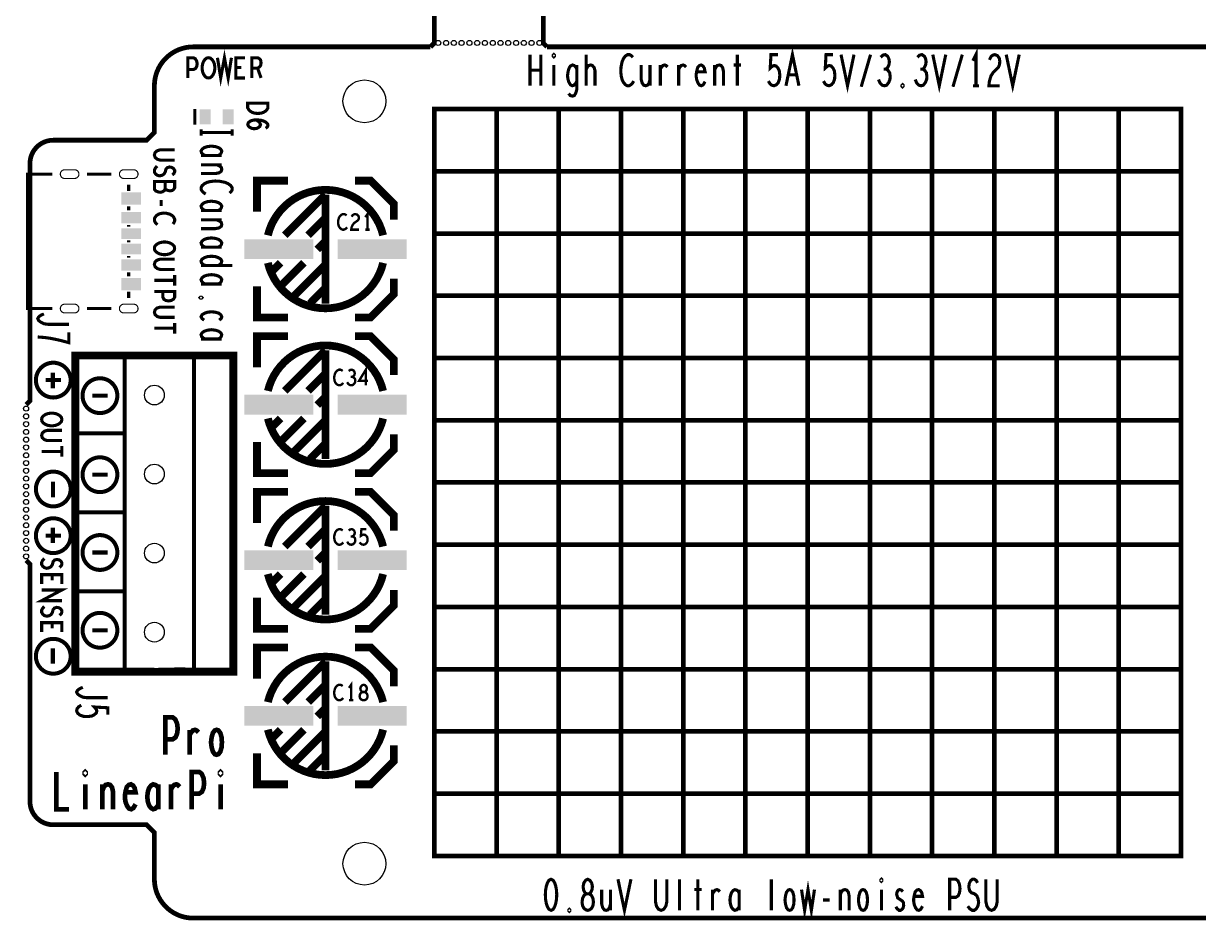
# Model space of a CAD drawing. Extents: x -8 to 132, y -59 to 56.
# Drawn here: x -8.4 to 67.1, y -59.2 to -1.5 of the extents above; entities that cross this region are included whole.
import ezdxf

# ---------------------------------------------------------------- set-up
doc = ezdxf.new("R2010")
doc.units = 0
doc.layers.get('0').update_dxf_attribs({"linetype": 'CONTINUOUS'})
for name, color, linetype in [('BOARD_ART', 7, 'CONTINUOUS'), ('LINEARPIPRO-1-4_DRL', 1, 'CONTINUOUS'), ('LINEARPIPRO_ROU', 4, 'CONTINUOUS'), ('PASTETOP_ART', 10, 'CONTINUOUS'), ('SILK_TOP_ART', 12, 'CONTINUOUS')]:
    doc.layers.add(name, color=color, linetype=linetype)

# ---------------------------------------------------------------- blocks, each defined once
blk = doc.blocks.new('RECTANGLE_54')
blk.add_solid([(0.635, 0.3683), (0.635, -0.3683), (-0.635, 0.3683), (-0.635, -0.3683)])
blk = doc.blocks.new('RECTANGLE_55')
blk.add_solid([(0.635, 0.3937), (0.635, -0.3937), (-0.635, 0.3937), (-0.635, -0.3937)])
blk = doc.blocks.new('RECTANGLE_56')
blk.add_solid([(0.635, 0.3429), (0.635, -0.3429), (-0.635, 0.3429), (-0.635, -0.3429)])
blk = doc.blocks.new('RECTANGLE_63')
blk.add_solid([(0.3556, 0.4826), (0.3556, -0.4826), (-0.3556, 0.4826), (-0.3556, -0.4826)])
blk = doc.blocks.new('RECTANGLE_59')
blk.add_solid([(2.2225, 0.635), (2.2225, -0.635), (-2.2225, 0.635), (-2.2225, -0.635)])
blk = doc.blocks.new('ROUND_3')
blk.add_circle((0, 0), 0.165)
blk = doc.blocks.new('ROUND_78')
blk.add_circle((0, 0), 0.635)
blk = doc.blocks.new('ROUND_8')
blk.add_circle((0, 0), 1.375)

msp = doc.modelspace()

# ---------------------------------------------------------------- linework, layer by layer
at = {"layer": 'BOARD_ART', "const_width": 0.3048}
for points in [[(25.25, -3), (25, -2.75), (25, -0.25), (25.25, 0)], [(18, -0.25), (18, -2.75), (17.75, -3)], [(17.75, -3), (2.5, -3)], [(106.75, -3), (25.25, -3)], [(0, -5.5), (0, -8.5), (-0.5, -9), (-6.5, -9)], [(-8, -10.5), (-8, -25.75), (-8.25, -26)], [(-8.25, -36), (-8, -36.25), (-8, -51.5)], [(-6.5, -53), (-0.5, -53), (0, -53.5), (0, -56.5)], [(2.5, -59), (129.5, -59)]]:
    msp.add_lwpolyline(points, dxfattribs=at)
for points in [[(2.5, -3, 0.4142136), (0, -5.5)], [(-6.5, -9, 0.4142136), (-8, -10.5)], [(-8, -51.5, 0.4142136), (-6.5, -53)], [(0, -56.5, 0.4142136), (2.5, -59)]]:
    msp.add_lwpolyline(points, format="xyb", dxfattribs=at)
at = {"layer": 'LINEARPIPRO_ROU', "const_width": 0.075}
for points in [[(-5.7674, -10.9002, 1), (-5.7674, -11.46)], [(-5.1324, -11.46, 1), (-5.1324, -10.9002)], [(-1.9674, -10.9002, 1), (-1.9674, -11.46)], [(-1.3324, -11.46, 1), (-1.3324, -10.9002)], [(-5.7674, -19.5402, 1), (-5.7674, -20.1)], [(-5.1324, -20.1, 1), (-5.1324, -19.5402)], [(-1.9674, -19.5402, 1), (-1.9674, -20.1)], [(-1.3324, -20.1, 1), (-1.3324, -19.5402)]]:
    msp.add_lwpolyline(points, format="xyb", dxfattribs=at)
for points in [[(-5.1324, -10.9002), (-5.7674, -10.9002)], [(-1.3324, -10.9002), (-1.9674, -10.9002)], [(-5.7674, -11.46), (-5.1324, -11.46)], [(-1.9674, -11.46), (-1.3324, -11.46)], [(-5.1324, -19.5402), (-5.7674, -19.5402)], [(-1.3324, -19.5402), (-1.9674, -19.5402)], [(-5.7674, -20.1), (-5.1324, -20.1)], [(-1.9674, -20.1), (-1.3324, -20.1)]]:
    msp.add_lwpolyline(points, dxfattribs=at)
at = {"layer": 'SILK_TOP_ART'}
for points, const_width in [([(40.6033, -5.5), (41.02, -3.5), (41.4367, -5.5)], 0.2), ([(2.15, -5), (2.15, -3.7), (2.51, -3.7), (2.63, -3.765), (2.72, -3.9167), (2.75, -4.09), (2.72, -4.2633), (2.645, -4.3933), (2.51, -4.4584), (2.15, -4.4584)], 0.2), ([(3.477, -5), (3.357, -4.9783), (3.252, -4.8917), (3.162, -4.7617), (3.102, -4.61), (3.072, -4.4367), (3.072, -4.2633), (3.102, -4.09), (3.162, -3.9383), (3.252, -3.8083), (3.357, -3.7217), (3.477, -3.7), (3.597, -3.7217), (3.702, -3.8083), (3.792, -3.9383), (3.852, -4.09), (3.882, -4.2633), (3.882, -4.4367), (3.852, -4.61), (3.792, -4.7617), (3.702, -4.8917), (3.597, -4.9783), (3.477, -5)], 0.2), ([(4.054, -3.7), (4.264, -5), (4.504, -3.7), (4.744, -5), (4.954, -3.7)], 0.2), ([(5.831, -5), (5.231, -5), (5.231, -3.7), (5.831, -3.7)], 0.2), ([(6.258, -5), (6.258, -3.7), (6.633, -3.7), (6.753, -3.765), (6.828, -3.8517), (6.858, -4.025), (6.828, -4.1983), (6.738, -4.3067), (6.633, -4.3717), (6.258, -4.3717)], 0.2), ([(24.15, -5.5), (24.15, -3.5)], 0.2), ([(24.85, -3.5), (24.85, -5.5)], 0.2), ([(25.68, -3.6334), (25.6467, -3.6), (25.6467, -3.5333), (25.68, -3.5), (25.7133, -3.5333), (25.7133, -3.6), (25.68, -3.6334)], 0.2), ([(27.7567, -5.5), (27.7567, -3.5)], 0.2), ([(30.7667, -3.6667), (30.6667, -3.5667), (30.55, -3.5), (30.4167, -3.5), (30.2666, -3.6), (30.15, -3.7667), (30.0667, -3.9667), (30, -4.3), (29.9833, -4.6), (30.0167, -4.9), (30.0667, -5.1), (30.1667, -5.3), (30.2833, -5.4333), (30.4, -5.5), (30.5167, -5.5), (30.6333, -5.4333), (30.7333, -5.3334), (30.8167, -5.2001)], 0.2), ([(37.48, -3.5), (37.48, -5.5)], 0.2), ([(39.4733, -5.2001), (39.5733, -5.3667), (39.69, -5.4667), (39.84, -5.5), (39.99, -5.4333), (40.1067, -5.3), (40.19, -5.0667), (40.2067, -4.8), (40.1733, -4.5334), (40.09, -4.3667), (39.9733, -4.2334), (39.8567, -4.2), (39.74, -4.2334), (39.59, -4.3667), (39.64, -3.5), (40.09, -3.5)], 0.2), ([(43.0133, -5.2001), (43.1133, -5.3667), (43.23, -5.4667), (43.38, -5.5), (43.53, -5.4333), (43.6467, -5.3), (43.73, -5.0667), (43.7467, -4.8), (43.7133, -4.5334), (43.63, -4.3667), (43.5133, -4.2334), (43.3967, -4.2), (43.28, -4.2334), (43.13, -4.3667), (43.18, -3.5), (43.63, -3.5)], 0.2), ([(44.1433, -3.5), (44.56, -5.5), (44.9767, -3.5)], 0.2), ([(45.44, -5.5667), (46.04, -3.5)], 0.2), ([(47.0367, -4.4333), (47.1367, -4.3333), (47.22, -4.1667), (47.2533, -3.9667), (47.22, -3.7667), (47.1367, -3.6), (46.9867, -3.5), (46.8367, -3.5333), (46.6867, -3.6667)], 0.2), ([(49.3967, -4.4333), (49.4967, -4.3333), (49.58, -4.1667), (49.6133, -3.9667), (49.58, -3.7667), (49.4967, -3.6), (49.3467, -3.5), (49.1967, -3.5333), (49.0467, -3.6667)], 0.2), ([(50.0433, -3.5), (50.46, -5.5), (50.8767, -3.5)], 0.2), ([(51.34, -5.5667), (51.94, -3.5)], 0.2), ([(52.82, -5.5), (52.82, -3.5), (52.62, -3.9)], 0.2), ([(53.6833, -3.8333), (53.7833, -3.6334), (53.9, -3.5333), (54.0333, -3.5), (54.2, -3.5667), (54.3167, -3.7333), (54.35, -3.9333), (54.3333, -4.1334), (54.2667, -4.3), (53.9333, -4.6333), (53.7833, -4.8667), (53.6833, -5.2001), (53.65, -5.5), (54.35, -5.5)], 0.2), ([(54.7633, -3.5), (55.18, -5.5), (55.5967, -3.5)], 0.2), ([(5.591, -4.3283), (5.231, -4.3283)], 0.2), ([(6.633, -4.3717), (6.858, -5)], 0.2), ([(24.85, -4.5), (24.15, -4.5)], 0.2), ([(25.68, -4.1667), (25.68, -5.5)], 0.2), ([(27.16, -4.4333), (27.0933, -4.3), (26.9933, -4.2), (26.8767, -4.1667), (26.7433, -4.2334), (26.66, -4.3667), (26.5933, -4.6), (26.56, -4.8334), (26.5767, -5.0334), (26.6433, -5.2667), (26.7433, -5.4333), (26.8767, -5.5), (26.9767, -5.4667), (27.0933, -5.3334), (27.16, -5.2001)], 0.2), ([(26.6267, -6), (26.7433, -6.1333), (26.8767, -6.1666), (26.9933, -6.1333), (27.0933, -5.9667), (27.16, -5.7333), (27.16, -4.1667)], 0.2), ([(27.7567, -4.4666), (27.84, -4.3), (27.9233, -4.2), (28.0567, -4.1667), (28.1567, -4.2), (28.2733, -4.3333), (28.3233, -4.5334), (28.3233, -5.5)], 0.2), ([(31.2967, -4.1667), (31.2967, -5.1), (31.3633, -5.3334), (31.4633, -5.4667), (31.58, -5.5), (31.6967, -5.4667), (31.7967, -5.3334), (31.8633, -5.1)], 0.2), ([(31.8633, -5.5), (31.8633, -4.1667)], 0.2), ([(32.5267, -4.4333), (32.61, -4.3), (32.6933, -4.2), (32.81, -4.1667), (32.8933, -4.2), (32.9933, -4.3)], 0.2), ([(32.5267, -5.5), (32.5267, -4.1667)], 0.2), ([(33.7067, -4.4333), (33.79, -4.3), (33.8733, -4.2), (33.99, -4.1667), (34.0733, -4.2), (34.1733, -4.3)], 0.2), ([(33.7067, -5.5), (33.7067, -4.1667)], 0.2), ([(34.87, -4.6), (35.4033, -4.6), (35.3533, -4.3667), (35.27, -4.2334), (35.1533, -4.1667), (35.0367, -4.2), (34.9367, -4.3), (34.87, -4.5334), (34.8367, -4.7334), (34.8367, -4.9333), (34.87, -5.1334), (34.9533, -5.3334), (35.0533, -5.4667), (35.17, -5.5), (35.2867, -5.4333), (35.4033, -5.2334)], 0.2), ([(36.0167, -4.5), (36.0833, -4.3333), (36.1833, -4.2), (36.3167, -4.1667), (36.4333, -4.2), (36.5333, -4.3333), (36.5833, -4.5667), (36.5833, -5.5)], 0.2), ([(36.0167, -5.5), (36.0167, -4.1667)], 0.2), ([(37.2467, -4.1667), (37.7133, -4.1667)], 0.2), ([(46.5533, -5.1), (46.6533, -5.3334), (46.7866, -5.4667), (46.9367, -5.5), (47.07, -5.4667), (47.2033, -5.3), (47.2867, -5.1), (47.3033, -4.9), (47.27, -4.6667), (47.1533, -4.5), (47.0367, -4.4333), (46.8867, -4.4333)], 0.2), ([(48.9133, -5.1), (49.0133, -5.3334), (49.1466, -5.4667), (49.2967, -5.5), (49.43, -5.4667), (49.5633, -5.3), (49.6467, -5.1), (49.6633, -4.9), (49.63, -4.6667), (49.5133, -4.5), (49.3967, -4.4333), (49.2467, -4.4333)], 0.2), ([(41.2867, -4.8), (40.7533, -4.8)], 0.2), ([(48.1, -5.5667), (48.0667, -5.5333), (48.0667, -5.4667), (48.1, -5.4333), (48.1333, -5.4667), (48.1333, -5.5333), (48.1, -5.5667)], 0.2), ([(52.62, -5.5), (53.02, -5.5)], 0.2), ([(6, -6.62), (7.3, -6.62), (7.3, -6.92), (7.235, -7.04), (7.1483, -7.13), (7.0184, -7.205), (6.8666, -7.265), (6.65, -7.28), (6.4333, -7.265), (6.2816, -7.205), (6.1516, -7.13), (6.065, -7.04), (6, -6.92), (6, -6.62)], 0.2), ([(2.603, -8.008), (2.603, -6.992)], 0.2032), ([(18, -7), (66, -7), (66, -55), (18, -55), (18, -7)], 0.3), ([(22, -7), (22, -55)], 0.3), ([(26, -7), (26, -55)], 0.3), ([(30, -7), (30, -55)], 0.3), ([(34, -7), (34, -55)], 0.3), ([(38, -7), (38, -55)], 0.3), ([(42, -7), (42, -55)], 0.3), ([(46, -7), (46, -55)], 0.3), ([(50, -7), (50, -55)], 0.3), ([(54, -7), (54, -55)], 0.3), ([(58, -7), (58, -55)], 0.3), ([(62, -7), (62, -55)], 0.3), ([(3, -8.3), (3, -8.7)], 0.2), ([(5, -8.3), (5, -8.7)], 0.2), ([(6.5416, -7.692), (6.6933, -7.797), (6.78, -7.887), (6.8233, -8.007), (6.78, -8.112), (6.6933, -8.187), (6.5633, -8.247), (6.4117, -8.262), (6.2816, -8.247), (6.1516, -8.187), (6.0433, -8.097), (6, -7.992), (6.0433, -7.872), (6.1733, -7.767), (6.3683, -7.707), (6.585, -7.692), (6.8666, -7.722), (7.0184, -7.767), (7.17, -7.842), (7.2783, -7.947), (7.3, -8.052), (7.2567, -8.157), (7.1483, -8.232)], 0.2), ([(5, -8.5), (3, -8.5)], 0.2), ([(1.3, -9.62), (0.3683, -9.62), (0.1733, -9.68), (0.0433, -9.8), (0, -9.95), (0.0433, -10.1), (0.1733, -10.22), (0.3683, -10.28), (1.3, -10.28)], 0.2), ([(4.1, -9.98), (4.2333, -9.9133), (4.3, -9.8133), (4.3333, -9.6967), (4.2666, -9.58), (4.1333, -9.48), (3.9333, -9.4133), (3.6666, -9.38), (3.4, -9.4133), (3.2, -9.48), (3.0667, -9.58), (3, -9.6967), (3.0333, -9.8133), (3.1333, -9.9133), (3.2666, -9.98)], 0.2), ([(0.1733, -10.662), (0.065, -10.782), (0, -10.917), (0, -11.037), (0.065, -11.157), (0.1733, -11.247), (0.325, -11.292), (0.4766, -11.262), (0.6067, -11.187), (0.6933, -11.052), (0.7367, -10.872), (0.8233, -10.767), (0.975, -10.722), (1.1267, -10.752), (1.235, -10.827), (1.3, -10.932), (1.3, -11.037), (1.2567, -11.142), (1.1483, -11.232)], 0.2), ([(3, -9.98), (4.3333, -9.98)], 0.2), ([(3, -10.5767), (4.3333, -10.5767)], 0.2), ([(4, -10.5767), (4.1667, -10.6433), (4.3, -10.7433), (4.3333, -10.8767), (4.3, -10.9933), (4.1667, -11.0933), (3.9333, -11.1433), (3, -11.1433)], 0.2), ([(-6.5675, -11.18), (-8.15, -11.18), (-8.15, -19.82), (-6.5675, -19.82)], 0.2032), ([(-2.7675, -11.18), (-4.3325, -11.18)], 0.2032), ([(18, -11), (66, -11)], 0.3), ([(-1.65, -12.2548), (-1.65, -11.853)], 0.2032), ([(0.6933, -12.124), (0.7583, -12.184), (0.8666, -12.229), (1.0184, -12.259), (1.1483, -12.229), (1.235, -12.169), (1.3, -12.064), (1.3, -11.659), (0, -11.659), (0, -12.154), (0.0866, -12.259), (0.2167, -12.319), (0.3683, -12.349), (0.52, -12.319), (0.65, -12.229), (0.6933, -12.124), (0.6933, -11.659)], 0.2), ([(4.8333, -12.4067), (4.9333, -12.3067), (5, -12.19), (5, -12.0567), (4.9, -11.9066), (4.7333, -11.79), (4.5333, -11.7067), (4.2, -11.64), (3.9, -11.6233), (3.6, -11.6567), (3.4, -11.7067), (3.2, -11.8067), (3.0667, -11.9233), (3, -12.04), (3, -12.1567), (3.0667, -12.2733), (3.1666, -12.3733), (3.2999, -12.4567)], 0.2), ([(8.6, -11.6), (6.6, -11.6), (6.6, -13.6)], 0.5), ([(12.9, -11.6), (13.9, -11.6), (15.4, -13.1), (15.4, -14.1)], 0.5), ([(0.4333, -12.836), (0.4333, -13.226)], 0.2), ([(4.1, -13.52), (4.2333, -13.4533), (4.3, -13.3533), (4.3333, -13.2367), (4.2666, -13.12), (4.1333, -13.02), (3.9333, -12.9533), (3.6666, -12.92), (3.4, -12.9533), (3.2, -13.02), (3.0667, -13.12), (3, -13.2367), (3.0333, -13.3533), (3.1333, -13.4533), (3.2666, -13.52)], 0.2), ([(11, -12.5), (8.3849, -15.1151)], 0.5), ([(11, -19.5), (11, -12.5)], 0.5), ([(-1.65, -13.5102), (-1.65, -13.2452)], 0.2032), ([(1.1917, -14.388), (1.2567, -14.298), (1.3, -14.193), (1.3, -14.073), (1.235, -13.938), (1.1267, -13.833), (0.9967, -13.758), (0.78, -13.698), (0.585, -13.683), (0.39, -13.713), (0.26, -13.758), (0.13, -13.848), (0.0433, -13.953), (0, -14.058), (0, -14.163), (0.0433, -14.268), (0.1083, -14.358), (0.195, -14.433)], 0.2), ([(3, -13.52), (4.3333, -13.52)], 0.2), ([(13.7, -14.75), (13.7, -13.75), (13.56, -13.95)], 0.1524), ([(-1.65, -14.5556), (-1.65, -14.4498)], 0.2032), ([(3, -14.1167), (4.3333, -14.1167)], 0.2), ([(4, -14.1167), (4.1667, -14.1833), (4.3, -14.2833), (4.3333, -14.4167), (4.3, -14.5333), (4.1667, -14.6333), (3.9333, -14.6833), (3, -14.6833)], 0.2), ([(11, -14), (9.8849, -15.1151)], 0.5), ([(12.3567, -13.8333), (12.2867, -13.7833), (12.205, -13.75), (12.1117, -13.75), (12.0067, -13.8), (11.925, -13.8833), (11.8667, -13.9833), (11.82, -14.15), (11.8083, -14.3), (11.8317, -14.45), (11.8667, -14.55), (11.9367, -14.65), (12.0183, -14.7167), (12.1, -14.75), (12.1817, -14.75), (12.2633, -14.7167), (12.3333, -14.6667), (12.3917, -14.6)], 0.1524), ([(12.6783, -13.9167), (12.7483, -13.8167), (12.83, -13.7667), (12.9233, -13.75), (13.04, -13.7833), (13.1217, -13.8667), (13.145, -13.9667), (13.1333, -14.0667), (13.0867, -14.15), (12.8533, -14.3167), (12.7483, -14.4333), (12.6783, -14.6), (12.655, -14.75), (13.145, -14.75)], 0.1524), ([(13.56, -14.75), (13.84, -14.75)], 0.1524), ([(18, -15), (66, -15)], 0.3), ([(-1.65, -15.5556), (-1.65, -15.4444)], 0.2032), ([(0, -15.95), (0.0217, -15.83), (0.1083, -15.725), (0.2383, -15.635), (0.39, -15.575), (0.5633, -15.545), (0.7367, -15.545), (0.91, -15.575), (1.0617, -15.635), (1.1917, -15.725), (1.2783, -15.83), (1.3, -15.95), (1.2783, -16.07), (1.1917, -16.175), (1.0617, -16.265), (0.91, -16.325), (0.7367, -16.355), (0.5633, -16.355), (0.39, -16.325), (0.2383, -16.265), (0.1083, -16.175), (0.0217, -16.07), (0, -15.95)], 0.2), ([(4.1, -15.88), (4.2333, -15.8133), (4.3, -15.7133), (4.3333, -15.5967), (4.2666, -15.48), (4.1333, -15.38), (3.9333, -15.3133), (3.6666, -15.28), (3.4, -15.3133), (3.2, -15.38), (3.0667, -15.48), (3, -15.5967), (3.0333, -15.7133), (3.1333, -15.8133), (3.2666, -15.88)], 0.2), ([(3, -15.88), (4.3333, -15.88)], 0.2), ([(11, -15.5), (10.4724, -16.0276)], 0.5), ([(-1.65, -16.5502), (-1.65, -16.4444)], 0.2032), ([(1.3, -16.647), (0.3683, -16.647), (0.1733, -16.707), (0.0433, -16.827), (0, -16.977), (0.0433, -17.127), (0.1733, -17.247), (0.3683, -17.307), (1.3, -17.307)], 0.2), ([(3.2999, -17.06), (3.1333, -16.9933), (3.0333, -16.8933), (3, -16.7767), (3.0667, -16.6433), (3.2333, -16.5433), (3.4333, -16.4767), (3.6666, -16.46), (3.9, -16.4767), (4.1, -16.5433), (4.2666, -16.6433), (4.3333, -16.7767), (4.3, -16.8933), (4.2333, -16.9767), (4.1, -17.06)], 0.2), ([(5, -17.06), (3, -17.06)], 0.2), ([(8.1151, -16.8849), (7.6, -17.4)], 0.5), ([(9.6151, -16.8849), (8.2, -18.3)], 0.5), ([(11, -17), (9, -19)], 0.5), ([(-1.65, -17.7548), (-1.65, -17.4898)], 0.2032), ([(1.3, -18.004), (0, -18.004)], 0.2), ([(1.3, -17.659), (1.3, -18.349)], 0.2), ([(4.1, -18.24), (4.2333, -18.1733), (4.3, -18.0733), (4.3333, -17.9567), (4.2666, -17.84), (4.1333, -17.74), (3.9333, -17.6733), (3.6666, -17.64), (3.4, -17.6733), (3.2, -17.74), (3.0667, -17.84), (3, -17.9567), (3.0333, -18.0733), (3.1333, -18.1733), (3.2666, -18.24)], 0.2), ([(12.9, -20.4), (13.9, -20.4), (15.4, -18.9), (15.4, -17.9)], 0.5), ([(-1.65, -19.147), (-1.65, -18.7452)], 0.2032), ([(0, -18.731), (1.3, -18.731), (1.3, -19.091), (1.235, -19.211), (1.0833, -19.301), (0.91, -19.331), (0.7367, -19.301), (0.6067, -19.226), (0.5416, -19.091), (0.5416, -18.731)], 0.2), ([(3, -18.24), (4.3333, -18.24)], 0.2), ([(8.6, -20.4), (6.6, -20.4), (6.6, -18.4)], 0.5), ([(11, -18.5), (10, -19.5)], 0.5), ([(18, -19), (66, -19)], 0.3), ([(1.3, -19.728), (0.3683, -19.728), (0.1733, -19.788), (0.0433, -19.908), (0, -20.058), (0.0433, -20.208), (0.1733, -20.328), (0.3683, -20.388), (1.3, -20.388)], 0.2), ([(2.9333, -19.12), (2.9667, -19.0867), (3.0333, -19.0867), (3.0667, -19.12), (3.0333, -19.1533), (2.9667, -19.1533), (2.9333, -19.12)], 0.2), ([(-7.1, -20.1667), (-7.3, -20.25), (-7.4333, -20.35), (-7.5, -20.4667), (-7.4333, -20.6), (-7.3, -20.7), (-7.1, -20.8), (-6.8334, -20.8333), (-5.5, -20.8333)], 0.2), ([(-4.3325, -19.82), (-2.7675, -19.82)], 0.2032), ([(4.1667, -20.5667), (4.3, -20.45), (4.3333, -20.35), (4.2666, -20.2167), (4.1333, -20.1167), (3.9, -20.05), (3.6666, -20.0333), (3.4333, -20.05), (3.2333, -20.1167), (3.0667, -20.2167), (3, -20.35), (3.0667, -20.4667), (3.2, -20.5667)], 0.2), ([(1.3, -21.085), (0, -21.085)], 0.2), ([(1.3, -20.74), (1.3, -21.43)], 0.2), ([(4.1, -21.78), (4.2333, -21.7133), (4.3, -21.6133), (4.3333, -21.4967), (4.2666, -21.38), (4.1333, -21.28), (3.9333, -21.2133), (3.6666, -21.18), (3.4, -21.2133), (3.2, -21.28), (3.0667, -21.38), (3, -21.4967), (3.0333, -21.6133), (3.1333, -21.7133), (3.2666, -21.78)], 0.2), ([(-7.5, -21.6467), (-7.0667, -21.68), (-6.7, -21.73), (-6.3667, -21.7967), (-6, -21.88), (-5.5, -22.0133), (-5.5, -21.3467)], 0.2), ([(3, -21.78), (4.3333, -21.78)], 0.2), ([(8.6, -21.6), (6.6, -21.6), (6.6, -23.6)], 0.5), ([(12.9, -21.6), (13.9, -21.6), (15.4, -23.1), (15.4, -24.1)], 0.5), ([(0, -43.1199), (0, -43.16), (5.08, -43.16), (5.08, -22.84), (-5.08, -22.84), (-5.08, -43.16), (0, -43.16)], 0.508), ([(11, -22.5), (8.3849, -25.1151)], 0.5), ([(11, -29.5), (11, -22.5)], 0.5), ([(2, -43), (-1.905, -43.1199), (-1.905, -22.7999)], 0.2601), ([(2.54, -43.1199), (2.54, -22.7999)], 0.2601), ([(18, -23), (66, -23)], 0.3), ([(-6.5301, -24.95), (-6.5301, -23.95)], 0.2601), ([(11, -24), (9.8849, -25.1151)], 0.5), ([(12.1067, -23.8333), (12.0367, -23.7833), (11.955, -23.75), (11.8617, -23.75), (11.7567, -23.8), (11.675, -23.8833), (11.6167, -23.9833), (11.57, -24.15), (11.5583, -24.3), (11.5817, -24.45), (11.6167, -24.55), (11.6867, -24.65), (11.7683, -24.7167), (11.85, -24.75), (11.9317, -24.75), (12.0133, -24.7167), (12.0833, -24.6667), (12.1417, -24.6)], 0.1524), ([(12.3933, -24.55), (12.4633, -24.6667), (12.5567, -24.7333), (12.6617, -24.75), (12.755, -24.7333), (12.8483, -24.65), (12.9067, -24.55), (12.9183, -24.45), (12.895, -24.3334), (12.8133, -24.25), (12.7317, -24.2167), (12.6267, -24.2167)], 0.1524), ([(12.7317, -24.2167), (12.8017, -24.1667), (12.86, -24.0834), (12.8833, -23.9833), (12.86, -23.8833), (12.8017, -23.8), (12.6967, -23.75), (12.5917, -23.7667), (12.4867, -23.8333)], 0.1524), ([(13.59, -24.75), (13.59, -23.75), (13.1583, -24.4667), (13.7417, -24.4667)], 0.1524), ([(-7, -24.4199), (-6, -24.4199)], 0.2601), ([(-4, -25.4199), (-3, -25.4199)], 0.2601), ([(11, -25.5), (10.4724, -26.0276)], 0.5), ([(-7.25, -26.95), (-7.2283, -26.83), (-7.1417, -26.725), (-7.0117, -26.635), (-6.86, -26.575), (-6.6867, -26.545), (-6.5133, -26.545), (-6.34, -26.575), (-6.1883, -26.635), (-6.0583, -26.725), (-5.9717, -26.83), (-5.95, -26.95), (-5.9717, -27.07), (-6.0583, -27.175), (-6.1883, -27.265), (-6.34, -27.325), (-6.5133, -27.355), (-6.6867, -27.355), (-6.86, -27.325), (-7.0117, -27.265), (-7.1417, -27.175), (-7.2283, -27.07), (-7.25, -26.95)], 0.2), ([(8.1151, -26.8849), (7.6, -27.4)], 0.5), ([(9.6151, -26.8849), (8.2, -28.3)], 0.5), ([(11, -27), (9, -29)], 0.5), ([(18, -27), (66, -27)], 0.3), ([(-5.95, -27.647), (-6.8817, -27.647), (-7.0767, -27.707), (-7.2067, -27.827), (-7.25, -27.977), (-7.2067, -28.127), (-7.0767, -28.247), (-6.8817, -28.307), (-5.95, -28.307)], 0.2), ([(-5, -27.8397), (-2, -27.8397)], 0.2601), ([(12.9, -30.4), (13.9, -30.4), (15.4, -28.9), (15.4, -27.9)], 0.5), ([(-5.95, -28.659), (-5.95, -29.349)], 0.2), ([(8.6, -30.4), (6.6, -30.4), (6.6, -28.4)], 0.5), ([(11, -28.5), (10, -29.5)], 0.5), ([(-5.95, -29.004), (-7.25, -29.004)], 0.2), ([(-6.5199, -30.95), (-6.5199, -31.95)], 0.2601), ([(-4, -30.4999), (-3, -30.4999)], 0.2601), ([(18, -31), (66, -31)], 0.3), ([(8.6, -31.6), (6.6, -31.6), (6.6, -33.6)], 0.5), ([(12.9, -31.6), (13.9, -31.6), (15.4, -33.1), (15.4, -34.1)], 0.5), ([(11, -32.5), (8.3849, -35.1151)], 0.5), ([(11, -39.5), (11, -32.5)], 0.5), ([(-5, -32.9197), (-2, -32.9197)], 0.2601), ([(-6.5301, -34.9), (-6.5301, -33.9)], 0.2601), ([(11, -34), (9.8849, -35.1151)], 0.5), ([(12.1067, -34.0833), (12.0367, -34.0333), (11.955, -34), (11.8617, -34), (11.7567, -34.05), (11.675, -34.1333), (11.6167, -34.2333), (11.57, -34.4), (11.5583, -34.55), (11.5817, -34.7), (11.6167, -34.8), (11.6867, -34.9), (11.7683, -34.9667), (11.85, -35), (11.9317, -35), (12.0133, -34.9667), (12.0833, -34.9167), (12.1417, -34.85)], 0.1524), ([(12.7317, -34.4667), (12.8017, -34.4167), (12.86, -34.3334), (12.8833, -34.2333), (12.86, -34.1333), (12.8017, -34.05), (12.6967, -34), (12.5917, -34.0167), (12.4867, -34.0833)], 0.1524), ([(13.1933, -34.85), (13.2633, -34.9333), (13.345, -34.9833), (13.45, -35), (13.555, -34.9667), (13.6367, -34.9), (13.695, -34.7833), (13.7067, -34.65), (13.6833, -34.5167), (13.625, -34.4333), (13.5433, -34.3667), (13.4617, -34.35), (13.38, -34.3667), (13.275, -34.4333), (13.31, -34), (13.625, -34)], 0.1524), ([(-7, -34.4199), (-6, -34.4199)], 0.2601), ([(12.3933, -34.8), (12.4633, -34.9167), (12.5567, -34.9833), (12.6617, -35), (12.755, -34.9833), (12.8483, -34.9), (12.9067, -34.8), (12.9183, -34.7), (12.895, -34.5834), (12.8133, -34.5), (12.7317, -34.4667), (12.6267, -34.4667)], 0.1524), ([(-4, -35.4999), (-3, -35.4999)], 0.2601), ([(11, -35.5), (10.4724, -36.0276)], 0.5), ([(18, -35), (66, -35)], 0.3), ([(-7.0767, -35.885), (-7.185, -36.005), (-7.25, -36.14), (-7.25, -36.26), (-7.185, -36.38), (-7.0767, -36.47), (-6.925, -36.515), (-6.7734, -36.485), (-6.6433, -36.41), (-6.5567, -36.275), (-6.5133, -36.095), (-6.4267, -35.99), (-6.275, -35.945), (-6.1233, -35.975), (-6.015, -36.05), (-5.95, -36.155), (-5.95, -36.26), (-5.9933, -36.365), (-6.1017, -36.455)], 0.2), ([(-7.25, -37.527), (-7.25, -36.927), (-5.95, -36.927), (-5.95, -37.527)], 0.2), ([(-6.5783, -37.287), (-6.5783, -36.927)], 0.2), ([(8.1151, -36.8849), (7.6, -37.4)], 0.5), ([(9.6151, -36.8849), (8.2, -38.3)], 0.5), ([(11, -37), (9, -39)], 0.5), ([(12.9, -40.4), (13.9, -40.4), (15.4, -38.9), (15.4, -37.9)], 0.5), ([(-7.25, -37.909), (-5.95, -37.909), (-7.25, -38.599), (-5.95, -38.599)], 0.2), ([(-5, -37.9997), (-2, -37.9997)], 0.2601), ([(8.6, -40.4), (6.6, -40.4), (6.6, -38.4)], 0.5), ([(11, -38.5), (10, -39.5)], 0.5), ([(-7.0767, -38.966), (-7.185, -39.086), (-7.25, -39.221), (-7.25, -39.341), (-7.185, -39.461), (-7.0767, -39.551), (-6.925, -39.596), (-6.7734, -39.566), (-6.6433, -39.491), (-6.5567, -39.356), (-6.5133, -39.176), (-6.4267, -39.071), (-6.275, -39.026), (-6.1233, -39.056), (-6.015, -39.131), (-5.95, -39.236), (-5.95, -39.341), (-5.9933, -39.446), (-6.1017, -39.536)], 0.2), ([(18, -39), (66, -39)], 0.3), ([(-7.25, -40.608), (-7.25, -40.008), (-5.95, -40.008), (-5.95, -40.608)], 0.2), ([(-6.5783, -40.368), (-6.5783, -40.008)], 0.2), ([(-4, -40.4999), (-3, -40.4999)], 0.2601), ([(-6.5301, -42.65), (-6.5301, -41.65)], 0.2601), ([(8.6, -41.6), (6.6, -41.6), (6.6, -43.6)], 0.5), ([(12.9, -41.6), (13.9, -41.6), (15.4, -43.1), (15.4, -44.1)], 0.5), ([(11, -42.5), (8.3849, -45.1151)], 0.5), ([(11, -49.5), (11, -42.5)], 0.5), ([(18, -43), (66, -43)], 0.3), ([(11, -44), (9.8849, -45.1151)], 0.5), ([(12.65, -45), (12.65, -44), (12.51, -44.2)], 0.1524), ([(-4.6, -44.1667), (-4.8, -44.25), (-4.9333, -44.35), (-5, -44.4667), (-4.9333, -44.6), (-4.8, -44.7), (-4.6, -44.8), (-4.3334, -44.8333), (-3, -44.8333)], 0.2), ([(12.1067, -44.0833), (12.0367, -44.0333), (11.955, -44), (11.8617, -44), (11.7567, -44.05), (11.675, -44.1333), (11.6167, -44.2333), (11.57, -44.4), (11.5583, -44.55), (11.5817, -44.7), (11.6167, -44.8), (11.6867, -44.9), (11.7683, -44.9667), (11.85, -45), (11.9317, -45), (12.0133, -44.9667), (12.0833, -44.9167), (12.1417, -44.85)], 0.1524), ([(13.45, -45), (13.5317, -44.9833), (13.625, -44.9333), (13.6833, -44.85), (13.7067, -44.7333), (13.6833, -44.6167), (13.6133, -44.5167), (13.5083, -44.4667), (13.3917, -44.4667), (13.3217, -44.4333), (13.2633, -44.35), (13.24, -44.2333), (13.275, -44.1167), (13.3567, -44.0333), (13.45, -44), (13.5433, -44.0333), (13.625, -44.1167), (13.66, -44.2333), (13.6367, -44.35), (13.5783, -44.4333), (13.5083, -44.4667), (13.3917, -44.4667), (13.2867, -44.5167), (13.2167, -44.6167), (13.1933, -44.7333), (13.2167, -44.85), (13.275, -44.9333), (13.3683, -44.9833), (13.45, -45)], 0.1524), ([(-4.7001, -45.3133), (-4.8667, -45.4133), (-4.9667, -45.53), (-5, -45.68), (-4.9333, -45.83), (-4.8, -45.9467), (-4.5667, -46.03), (-4.3, -46.0467), (-4.0334, -46.0133), (-3.8667, -45.93), (-3.7334, -45.8133), (-3.7, -45.6967), (-3.7334, -45.58), (-3.8667, -45.43), (-3, -45.48), (-3, -45.93)], 0.2), ([(11, -45.5), (10.4724, -46.0276)], 0.5), ([(12.51, -45), (12.79, -45)], 0.1524), ([(0.7, -48.5), (0.7, -46.1), (1.18, -46.1), (1.34, -46.22), (1.46, -46.5), (1.5, -46.82), (1.46, -47.14), (1.36, -47.38), (1.18, -47.5001), (0.7, -47.5001)], 0.3), ([(2.27, -47.22), (2.37, -47.06), (2.47, -46.94), (2.61, -46.9), (2.71, -46.94), (2.83, -47.06)], 0.3), ([(2.27, -48.5), (2.27, -46.9)], 0.3), ([(4, -48.5), (3.88, -48.46), (3.76, -48.3), (3.68, -48.02), (3.64, -47.7), (3.68, -47.38), (3.76, -47.1), (3.88, -46.94), (4, -46.9), (4.12, -46.94), (4.24, -47.1), (4.32, -47.38), (4.34, -47.7), (4.32, -48.02), (4.24, -48.3), (4.12, -48.46), (4, -48.5)], 0.3), ([(8.1151, -46.8849), (7.6, -47.4)], 0.5), ([(9.6151, -46.8849), (8.2, -48.3)], 0.5), ([(11, -47), (9, -49)], 0.5), ([(18, -47), (66, -47)], 0.3), ([(8.6, -50.4), (6.6, -50.4), (6.6, -48.4)], 0.5), ([(11, -48.5), (10, -49.5)], 0.5), ([(12.9, -50.4), (13.9, -50.4), (15.4, -48.9), (15.4, -47.9)], 0.5), ([(-6.3, -49.6), (-6.3, -52), (-5.5, -52)], 0.3), ([(-4.45, -49.76), (-4.49, -49.72), (-4.49, -49.64), (-4.45, -49.6), (-4.41, -49.64), (-4.41, -49.72), (-4.45, -49.76)], 0.3), ([(2.4, -52), (2.4, -49.6), (2.88, -49.6), (3.04, -49.72), (3.16, -50), (3.2, -50.32), (3.16, -50.64), (3.06, -50.88), (2.88, -51.0001), (2.4, -51.0001)], 0.3), ([(4.25, -49.76), (4.21, -49.72), (4.21, -49.64), (4.25, -49.6), (4.29, -49.64), (4.29, -49.72), (4.25, -49.76)], 0.3), ([(-4.45, -50.4), (-4.45, -52)], 0.3), ([(-3.34, -50.8), (-3.26, -50.6), (-3.14, -50.44), (-2.98, -50.4), (-2.84, -50.44), (-2.72, -50.6), (-2.66, -50.88), (-2.66, -52)], 0.3), ([(-3.34, -52), (-3.34, -50.4)], 0.3), ([(-1.85, -50.92), (-1.21, -50.92), (-1.27, -50.64), (-1.37, -50.48), (-1.51, -50.4), (-1.65, -50.44), (-1.77, -50.56), (-1.85, -50.84), (-1.89, -51.0801), (-1.89, -51.32), (-1.85, -51.56), (-1.75, -51.8), (-1.63, -51.96), (-1.49, -52), (-1.35, -51.92), (-1.21, -51.6801)], 0.3), ([(0.26, -50.68), (0.18, -50.52), (0.06, -50.44), (-0.08, -50.4), (-0.22, -50.48), (-0.34, -50.64), (-0.42, -50.88), (-0.46, -51.2), (-0.42, -51.52), (-0.34, -51.7601), (-0.22, -51.92), (-0.08, -52), (0.06, -51.96), (0.18, -51.84), (0.26, -51.6801)], 0.3), ([(0.26, -52), (0.26, -50.4)], 0.3), ([(1.07, -50.72), (1.17, -50.56), (1.27, -50.44), (1.41, -50.4), (1.51, -50.44), (1.63, -50.56)], 0.3), ([(1.07, -52), (1.07, -50.4)], 0.3), ([(4.25, -50.4), (4.25, -52)], 0.3), ([(18, -51), (66, -51)], 0.3), ([(25.5, -56.5), (25.3666, -56.5667), (25.2667, -56.7333), (25.2, -56.9333), (25.15, -57.2), (25.1333, -57.5), (25.15, -57.8), (25.2, -58.0667), (25.2667, -58.2667), (25.3666, -58.4333), (25.5, -58.5), (25.6333, -58.4333), (25.7333, -58.2667), (25.8, -58.0667), (25.85, -57.8), (25.8667, -57.5), (25.85, -57.2), (25.8, -56.9333), (25.7333, -56.7333), (25.6333, -56.5667), (25.5, -56.5)], 0.2), ([(27.86, -58.5), (27.9767, -58.4667), (28.11, -58.3667), (28.1933, -58.2001), (28.2267, -57.9667), (28.1933, -57.7334), (28.0933, -57.5334), (27.9433, -57.4333), (27.7767, -57.4333), (27.6767, -57.3667), (27.5933, -57.2), (27.56, -56.9667), (27.61, -56.7333), (27.7266, -56.5667), (27.86, -56.5), (27.9933, -56.5667), (28.11, -56.7333), (28.16, -56.9667), (28.1267, -57.2), (28.0433, -57.3667), (27.9433, -57.4333), (27.7767, -57.4333), (27.6267, -57.5334), (27.5267, -57.7334), (27.4933, -57.9667), (27.5267, -58.2001), (27.61, -58.3667), (27.7433, -58.4667), (27.86, -58.5)], 0.2), ([(29.8033, -56.5), (30.22, -58.5), (30.6367, -56.5)], 0.2), ([(32.2133, -56.5), (32.2133, -57.9333), (32.28, -58.2334), (32.4133, -58.4333), (32.58, -58.5), (32.7467, -58.4333), (32.88, -58.2334), (32.9467, -57.9333), (32.9467, -56.5)], 0.2), ([(33.76, -58.5), (33.76, -56.5)], 0.2), ([(34.94, -56.5), (34.94, -58.5)], 0.2), ([(39.66, -58.5), (39.66, -56.5)], 0.2), ([(41.6033, -57.1667), (41.8033, -58.5), (42.02, -57.1667), (42.2367, -58.5), (42.4367, -57.1667)], 0.2), ([(46.74, -56.6334), (46.7067, -56.6), (46.7067, -56.5333), (46.74, -56.5), (46.7733, -56.5333), (46.7733, -56.6), (46.74, -56.6334)], 0.2), ([(51.1267, -58.5), (51.1267, -56.5), (51.5267, -56.5), (51.66, -56.6), (51.76, -56.8333), (51.7933, -57.1), (51.76, -57.3667), (51.6767, -57.5667), (51.5267, -57.6667), (51.1267, -57.6667)], 0.2), ([(52.29, -58.2334), (52.4233, -58.4), (52.5733, -58.5), (52.7067, -58.5), (52.84, -58.4), (52.94, -58.2334), (52.99, -58), (52.9567, -57.7667), (52.8733, -57.5667), (52.7233, -57.4333), (52.5233, -57.3667), (52.4067, -57.2334), (52.3567, -57), (52.39, -56.7667), (52.4733, -56.6), (52.59, -56.5), (52.7067, -56.5), (52.8233, -56.5667), (52.9233, -56.7333)], 0.2), ([(53.4533, -56.5), (53.4533, -57.9333), (53.52, -58.2334), (53.6533, -58.4333), (53.82, -58.5), (53.9867, -58.4333), (54.12, -58.2334), (54.1867, -57.9333), (54.1867, -56.5)], 0.2), ([(28.7567, -57.1667), (28.7567, -58.1), (28.8233, -58.3334), (28.9233, -58.4667), (29.04, -58.5), (29.1567, -58.4667), (29.2567, -58.3334), (29.3233, -58.1)], 0.2), ([(29.3233, -58.5), (29.3233, -57.1667)], 0.2), ([(34.7067, -57.1667), (35.1733, -57.1667)], 0.2), ([(35.8867, -57.4333), (35.97, -57.3), (36.0533, -57.2), (36.17, -57.1667), (36.2533, -57.2), (36.3533, -57.3)], 0.2), ([(35.8867, -58.5), (35.8867, -57.1667)], 0.2), ([(37.6, -57.4), (37.5333, -57.2667), (37.4333, -57.2), (37.3167, -57.1667), (37.2, -57.2334), (37.1, -57.3667), (37.0333, -57.5667), (37, -57.8334), (37.0333, -58.1), (37.1, -58.3), (37.2, -58.4333), (37.3167, -58.5), (37.4333, -58.4667), (37.5333, -58.3667), (37.6, -58.2334)], 0.2), ([(37.6, -58.5), (37.6, -57.1667)], 0.2), ([(40.84, -58.5), (40.74, -58.4667), (40.64, -58.3334), (40.5733, -58.1), (40.54, -57.8334), (40.5733, -57.5667), (40.64, -57.3333), (40.74, -57.2), (40.84, -57.1667), (40.94, -57.2), (41.04, -57.3333), (41.1067, -57.5667), (41.1233, -57.8334), (41.1067, -58.1), (41.04, -58.3334), (40.94, -58.4667), (40.84, -58.5)], 0.2), ([(44.0967, -57.5), (44.1633, -57.3333), (44.2633, -57.2), (44.3967, -57.1667), (44.5133, -57.2), (44.6133, -57.3333), (44.6633, -57.5667), (44.6633, -58.5)], 0.2), ([(44.0967, -58.5), (44.0967, -57.1667)], 0.2), ([(45.56, -58.5), (45.46, -58.4667), (45.36, -58.3334), (45.2933, -58.1), (45.26, -57.8334), (45.2933, -57.5667), (45.36, -57.3333), (45.46, -57.2), (45.56, -57.1667), (45.66, -57.2), (45.76, -57.3333), (45.8267, -57.5667), (45.8433, -57.8334), (45.8267, -58.1), (45.76, -58.3334), (45.66, -58.4667), (45.56, -58.5)], 0.2), ([(46.74, -57.1667), (46.74, -58.5)], 0.2), ([(47.67, -58.2667), (47.7533, -58.4), (47.87, -58.5), (47.97, -58.5), (48.07, -58.4333), (48.1367, -58.3334), (48.17, -58.2001), (48.1533, -58), (48.0867, -57.9), (47.7866, -57.7), (47.72, -57.4666), (47.7533, -57.3), (47.82, -57.2), (47.92, -57.1667), (48.02, -57.2), (48.12, -57.3)], 0.2), ([(48.85, -57.6), (49.3833, -57.6), (49.3333, -57.3667), (49.25, -57.2334), (49.1333, -57.1667), (49.0167, -57.2), (48.9167, -57.3), (48.85, -57.5334), (48.8167, -57.7334), (48.8167, -57.9333), (48.85, -58.1334), (48.9333, -58.3334), (49.0333, -58.4667), (49.15, -58.5), (49.2667, -58.4333), (49.3833, -58.2334)], 0.2), ([(42.9833, -57.8334), (43.4167, -57.8334)], 0.2), ([(26.68, -58.5667), (26.6467, -58.5333), (26.6467, -58.4667), (26.68, -58.4333), (26.7133, -58.4667), (26.7133, -58.5333), (26.68, -58.5667)], 0.2)]:
    msp.add_lwpolyline(points, dxfattribs=dict(at, const_width=const_width))
for points, const_width in [([(11, -12.1921, 0.3470716), (7.2963, -15.1151)], 0.5), ([(14.7037, -15.1151, 0.3470716), (11, -12.1921)], 0.5), ([(7.2963, -16.8849, 0.3470716), (11, -19.8079)], 0.5), ([(11, -19.8079, 0.3470716), (14.7037, -16.8849)], 0.5), ([(11, -22.1921, 0.3470716), (7.2963, -25.1151)], 0.5), ([(14.7037, -25.1151, 0.3470716), (11, -22.1921)], 0.5), ([(-3.5001, -24.3019, 0.4142136), (-4.6181, -25.4199)], 0.2601), ([(-2.3821, -25.4199, 0.4142136), (-3.5001, -24.3019)], 0.2601), ([(-4.6181, -25.4199, 0.4142136), (-3.5001, -26.5379)], 0.2601), ([(-3.5001, -26.5379, 0.4142136), (-2.3821, -25.4199)], 0.2601), ([(7.2963, -26.8849, 0.3470716), (11, -29.8079)], 0.5), ([(11, -29.8079, 0.3470716), (14.7037, -26.8849)], 0.5), ([(11, -32.1921, 0.3470716), (7.2963, -35.1151)], 0.5), ([(14.7037, -35.1151, 0.3470716), (11, -32.1921)], 0.5), ([(7.2963, -36.8849, 0.3470716), (11, -39.8079)], 0.5), ([(11, -39.8079, 0.3470716), (14.7037, -36.8849)], 0.5), ([(11, -42.1921, 0.3470716), (7.2963, -45.1151)], 0.5), ([(14.7037, -45.1151, 0.3470716), (11, -42.1921)], 0.5), ([(7.2963, -46.8849, 0.3470716), (11, -49.8079)], 0.5), ([(11, -49.8079, 0.3470716), (14.7037, -46.8849)], 0.5)]:
    msp.add_lwpolyline(points, format="xyb", dxfattribs=dict(at, const_width=const_width))
at = {"layer": 'SILK_TOP_ART', "const_width": 0.2601}
for points in [[(-7.6181, -24.4199, 1), (-5.3821, -24.4199, 1)], [(-4.6181, -30.4999, 1), (-2.3821, -30.4999, 1)], [(-7.6181, -31.4199, 1), (-5.3821, -31.4199, 1)], [(-7.6181, -34.4199, 1), (-5.3821, -34.4199, 1)], [(-4.6181, -35.4999, 1), (-2.3821, -35.4999, 1)], [(-4.6181, -40.4999, 1), (-2.3821, -40.4999, 1)], [(-7.6181, -42.1699, 1), (-5.3821, -42.1699, 1)]]:
    msp.add_lwpolyline(points, format="xyb", close=True, dxfattribs=at)

# ---------------------------------------------------------------- block references
at = {"layer": 'LINEARPIPRO-1-4_DRL'}
for name, p in [('ROUND_3', (18.25, -2.75)), ('ROUND_3', (18.75, -2.75)), ('ROUND_3', (19.25, -2.75)), ('ROUND_3', (19.75, -2.75)), ('ROUND_3', (20.25, -2.75)), ('ROUND_3', (20.75, -2.75)), ('ROUND_3', (21.25, -2.75)), ('ROUND_3', (21.75, -2.75)), ('ROUND_3', (22.25, -2.75)), ('ROUND_3', (22.75, -2.75)), ('ROUND_3', (23.25, -2.75)), ('ROUND_3', (23.75, -2.75)), ('ROUND_3', (24.25, -2.75)), ('ROUND_3', (24.75, -2.75)), ('ROUND_8', (13.5, -6.5)), ('ROUND_78', (0, -25.38)), ('ROUND_3', (-8.25, -26.25)), ('ROUND_3', (-8.25, -26.75)), ('ROUND_3', (-8.25, -27.25)), ('ROUND_3', (-8.25, -27.75)), ('ROUND_3', (-8.25, -28.25)), ('ROUND_3', (-8.25, -28.75)), ('ROUND_3', (-8.25, -29.25)), ('ROUND_3', (-8.25, -29.75)), ('ROUND_3', (-8.25, -30.25)), ('ROUND_78', (0, -30.46)), ('ROUND_3', (-8.25, -30.75)), ('ROUND_3', (-8.25, -31.25)), ('ROUND_3', (-8.25, -31.75)), ('ROUND_3', (-8.25, -32.25)), ('ROUND_3', (-8.25, -32.75)), ('ROUND_3', (-8.25, -33.25)), ('ROUND_3', (-8.25, -33.75)), ('ROUND_3', (-8.25, -34.25)), ('ROUND_3', (-8.25, -34.75)), ('ROUND_3', (-8.25, -35.25)), ('ROUND_78', (0, -35.54)), ('ROUND_3', (-8.25, -35.75)), ('ROUND_78', (0, -40.62)), ('ROUND_8', (13.5, -55.5))]:
    msp.add_blockref(name, p, dxfattribs=at)
at = {"layer": 'PASTETOP_ART'}
for name, p in [('RECTANGLE_63', (3.2634, -7.5)), ('RECTANGLE_63', (4.7366, -7.5)), ('RECTANGLE_55', (-1.5, -12.75)), ('RECTANGLE_54', (-1.5, -13.98)), ('RECTANGLE_56', (-1.5, -15)), ('RECTANGLE_56', (-1.5, -16)), ('RECTANGLE_59', (8, -16)), ('RECTANGLE_59', (14, -16)), ('RECTANGLE_54', (-1.5, -17.02)), ('RECTANGLE_55', (-1.5, -18.25)), ('RECTANGLE_59', (8, -26)), ('RECTANGLE_59', (14, -26)), ('RECTANGLE_59', (8, -36)), ('RECTANGLE_59', (14, -36)), ('RECTANGLE_59', (8, -46)), ('RECTANGLE_59', (14, -46))]:
    msp.add_blockref(name, p, dxfattribs=at)

doc.saveas('drawing.dxf')
